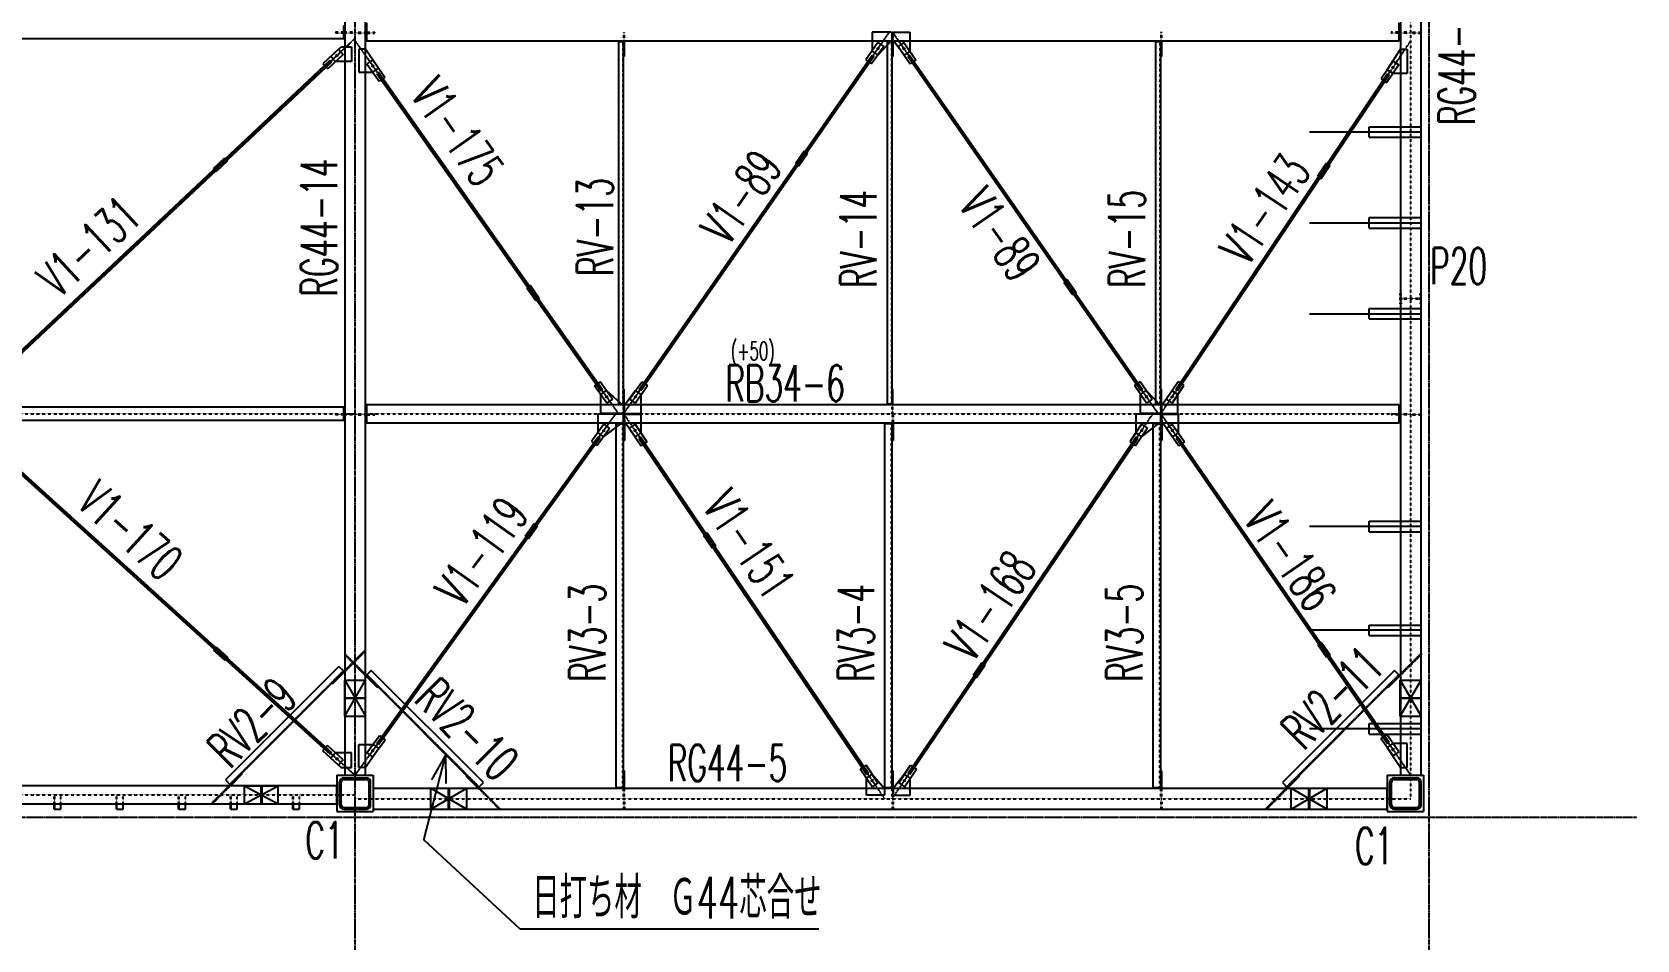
# Model space of a CAD drawing. Header units: millimetres. Extents: x -87051 to 180003, y -2961 to 97158.
# Drawn here: x 145652 to 161114, y 17169 to 25919 of the extents above; entities that cross this region are included whole.
import ezdxf

# ---------------------------------------------------------------- set-up
doc = ezdxf.new("R2010")
doc.units = ezdxf.units.MM
doc.header["$LTSCALE"] = 0.2
doc.linetypes.add('CENTER', pattern=[2, 1.25, -0.25, 0.25, -0.25])
doc.linetypes.add('HIDDEN', pattern=[0.375, 0.25, -0.125])
doc.styles.get("Standard").update_dxf_attribs({"font": 'simplex.shx', "width": 0.8, "height": 700, "bigfont": 'extfont2.shx'})

msp = doc.modelspace()

# ---------------------------------------------------------------- linework, layer by layer
at = {"color": 8, "linetype": 'CENTER'}
for p, q in [((148763.9, 16500.6), (148763.9, 47350.6)), ((159113.9, 16500.6), (159113.9, 47350.6)), ((144913.9, 22240.6), (148763.9, 25858.1)), ((148763.9, 25833.6), (151301.4, 22240.6)), ((151351.4, 22240.6), (153913.9, 25920.6)), ((153938.9, 25920.6), (156501.4, 22240.6)), ((156526.4, 22240.6), (158934.4, 25833.6)), ((144913.9, 22240.6), (148763.9, 18755.6)), ((148763.9, 18755.6), (151276.4, 22240.6)), ((151351.4, 22240.6), (153863.9, 18530.1)), ((153938.9, 18530.1), (156451.4, 22240.6)), ((156526.4, 22240.6), (158934.4, 18755.6)), ((110913.9, 18350.6), (161113.9, 18350.6))]:
    msp.add_line(p, q, dxfattribs=at)
at = {"color": 8, "linetype": 'HIDDEN'}
for p, q in [((158934.4, 18530.1), (158934.4, 29600.6)), ((148654.4, 25917.6), (148574.4, 25917.6)), ((148574.4, 25917.6), (148574.4, 25908.6)), ((148654.4, 25908.6), (148574.4, 25908.6)), ((148759.9, 25917.6), (148664.4, 25917.6)), ((148759.9, 25908.6), (148664.4, 25908.6)), ((148759.9, 25917.6), (148759.9, 25908.6)), ((148767.9, 25917.6), (148863.4, 25917.6)), ((148767.9, 25917.6), (148767.9, 25908.6)), ((148767.9, 25908.6), (148863.4, 25908.6)), ((148873.4, 25917.6), (148953.4, 25917.6)), ((148873.4, 25908.6), (148953.4, 25908.6)), ((148953.4, 25917.6), (148953.4, 25908.6)), ((151346.4, 22337.6), (151346.4, 25823.6)), ((151351.4, 25917.6), (151351.4, 25833.6)), ((151351.4, 25917.6), (151357.4, 25917.6)), ((151357.4, 25917.6), (151357.4, 25833.6)), ((153933.9, 22337.6), (153933.9, 25823.6)), ((153938.9, 25917.6), (153938.9, 25833.6)), ((153938.9, 25917.6), (153944.9, 25917.6)), ((153944.9, 25917.6), (153944.9, 25833.6)), ((156521.4, 22337.6), (156521.4, 25823.6)), ((156526.4, 25917.6), (156526.4, 25833.6)), ((156526.4, 25917.6), (156532.4, 25917.6)), ((156532.4, 25917.6), (156532.4, 25833.6)), ((158824.9, 25917.6), (158744.9, 25917.6)), ((158744.9, 25917.6), (158744.9, 25908.6)), ((158824.9, 25908.6), (158744.9, 25908.6)), ((158930.4, 25917.6), (158834.9, 25917.6)), ((158930.4, 25908.6), (158834.9, 25908.6)), ((158930.4, 25917.6), (158930.4, 25908.6)), ((158938.4, 25917.6), (159033.9, 25917.6)), ((158938.4, 25917.6), (158938.4, 25908.6)), ((158938.4, 25908.6), (159033.9, 25908.6)), ((159033.9, 25917.6), (159033.9, 25908.6)), ((158833.9, 23300.6), (158833.9, 23400.6)), ((158841.9, 23400.6), (158833.9, 23400.6)), ((158841.9, 23361.4), (158841.9, 23400.6)), ((158849.9, 23353.4), (159017.9, 23353.4)), ((158849.9, 23347.9), (159017.9, 23347.9)), ((159025.9, 23400.6), (159033.9, 23400.6)), ((159025.9, 23361.4), (159025.9, 23400.6)), ((159033.9, 23300.6), (159033.9, 23400.6)), ((158841.9, 23300.6), (158833.9, 23300.6)), ((158841.9, 23339.9), (158841.9, 23300.6)), ((159025.9, 23339.9), (159025.9, 23300.6)), ((159025.9, 23300.6), (159033.9, 23300.6)), ((151351.4, 22243.6), (151351.4, 22327.6)), ((151357.4, 22243.6), (151357.4, 22327.6)), ((153938.9, 22243.6), (153938.9, 22327.6)), ((153944.9, 22243.6), (153944.9, 22327.6)), ((156526.4, 22243.6), (156526.4, 22327.6)), ((156532.4, 22243.6), (156532.4, 22327.6)), ((141063.9, 22240.6), (148763.9, 22240.6)), ((148654.4, 22237.6), (148574.4, 22237.6)), ((148574.4, 22237.6), (148574.4, 22228.6)), ((148654.4, 22228.6), (148574.4, 22228.6)), ((148759.9, 22237.6), (148664.4, 22237.6)), ((148759.9, 22228.6), (148664.4, 22228.6)), ((148759.9, 22237.6), (148759.9, 22228.6)), ((148763.9, 22240.6), (158934.4, 22240.6)), ((148767.9, 22237.6), (148863.4, 22237.6)), ((148767.9, 22237.6), (148767.9, 22228.6)), ((148767.9, 22228.6), (148863.4, 22228.6)), ((148873.4, 22237.6), (148953.4, 22237.6)), ((148873.4, 22228.6), (148953.4, 22228.6)), ((148953.4, 22237.6), (148953.4, 22228.6)), ((151343.9, 18639.6), (151343.9, 22143.6)), ((151351.4, 22243.6), (151357.4, 22243.6)), ((151351.4, 22237.6), (151351.4, 22153.6)), ((151351.4, 22237.6), (151360.4, 22237.6)), ((151360.4, 22237.6), (151360.4, 22153.6)), ((153931.4, 18639.6), (153931.4, 22143.6)), ((153938.9, 22243.6), (153944.9, 22243.6)), ((153938.9, 22237.6), (153938.9, 22153.6)), ((153938.9, 22237.6), (153947.9, 22237.6)), ((153947.9, 22237.6), (153947.9, 22153.6)), ((156518.9, 18639.6), (156518.9, 22143.6)), ((156526.4, 22243.6), (156532.4, 22243.6)), ((156526.4, 22237.6), (156526.4, 22153.6)), ((156526.4, 22237.6), (156535.4, 22237.6)), ((156535.4, 22237.6), (156535.4, 22153.6)), ((158824.9, 22237.6), (158744.9, 22237.6)), ((158744.9, 22237.6), (158744.9, 22228.6)), ((158824.9, 22228.6), (158744.9, 22228.6)), ((158930.4, 22237.6), (158834.9, 22237.6)), ((158930.4, 22228.6), (158834.9, 22228.6)), ((158930.4, 22237.6), (158930.4, 22228.6)), ((158938.4, 22237.6), (159033.9, 22237.6)), ((158938.4, 22237.6), (158938.4, 22228.6)), ((158938.4, 22228.6), (159033.9, 22228.6)), ((159033.9, 22237.6), (159033.9, 22228.6)), ((148767.9, 19871.6), (148863.4, 19967.1)), ((148767.9, 19858.9), (148863.4, 19954.4)), ((148863.4, 19967.1), (148863.4, 19954.4)), ((148759.9, 19834.1), (148664.4, 19929.6)), ((148664.4, 19929.6), (148664.4, 19916.9)), ((148759.9, 19821.4), (148664.4, 19916.9)), ((148753.5, 19857.3), (148664.4, 19768.1)), ((148759.9, 19850.9), (148664.4, 19755.4)), ((148753.5, 19857.3), (148759.9, 19850.9)), ((148759.9, 19834.1), (148759.9, 19821.4)), ((148767.9, 19871.6), (148767.9, 19858.9)), ((148774.2, 19819.8), (148767.9, 19813.4)), ((148767.9, 19813.4), (148863.4, 19717.9)), ((148774.2, 19819.8), (148863.4, 19730.6)), ((158924, 19819.8), (158834.9, 19730.6)), ((158930.4, 19813.4), (158834.9, 19717.9)), ((158924, 19819.8), (158930.4, 19813.4)), ((158938.4, 19834.1), (159033.9, 19929.6)), ((158938.4, 19821.4), (159033.9, 19916.9)), ((158938.4, 19834.1), (158938.4, 19821.4)), ((159033.9, 19929.6), (159033.9, 19916.9)), ((147556.3, 18669.2), (148649.8, 19762.7)), ((148878, 19725.2), (149959, 18644.2)), ((157739.3, 18644.2), (158820.3, 19725.2)), ((141063.9, 18567.6), (148763.9, 18567.6)), ((145863.9, 18480.6), (145863.9, 18564.6)), ((145869.9, 18480.6), (145869.9, 18564.6)), ((145928.9, 18480.6), (145928.9, 18564.6)), ((146463.9, 18480.6), (146463.9, 18564.6)), ((146469.9, 18480.6), (146469.9, 18564.6)), ((146528.9, 18480.6), (146528.9, 18564.6)), ((147063.9, 18480.6), (147063.9, 18564.6)), ((147069.9, 18480.6), (147069.9, 18564.6)), ((147128.9, 18480.6), (147128.9, 18564.6)), ((147460.9, 18564.6), (147376.9, 18480.6)), ((147473.6, 18564.6), (147389.6, 18480.6)), ((147460.9, 18564.6), (147473.6, 18564.6)), ((147473.2, 18577), (147550.9, 18654.6)), ((147473.2, 18577), (147479.6, 18570.6)), ((147479.6, 18570.6), (147563.6, 18654.6)), ((147563.9, 18480.6), (147563.9, 18564.6)), ((147569.9, 18480.6), (147569.9, 18564.6)), ((147628.9, 18480.6), (147628.9, 18564.6)), ((148163.9, 18480.6), (148163.9, 18564.6)), ((148169.9, 18480.6), (148169.9, 18564.6)), ((148228.9, 18480.6), (148228.9, 18564.6)), ((150047.2, 18534.1), (149951.7, 18629.6)), ((150053.5, 18540.5), (149964.4, 18629.6)), ((151351.4, 18534.1), (151351.4, 18629.6)), ((151360.4, 18534.1), (151360.4, 18629.6)), ((153938.9, 18534.1), (153938.9, 18629.6)), ((153947.9, 18534.1), (153947.9, 18629.6)), ((156526.4, 18534.1), (156526.4, 18629.6)), ((156535.4, 18534.1), (156535.4, 18629.6)), ((157644.7, 18540.5), (157733.9, 18629.6)), ((157651.1, 18534.1), (157746.6, 18629.6)), ((147376.9, 18480.6), (147389.6, 18480.6)), ((148763.9, 18530.1), (158934.4, 18530.1)), ((150053.5, 18540.5), (150047.2, 18534.1)), ((150055.2, 18526.1), (150150.7, 18430.6)), ((150067.9, 18526.1), (150055.2, 18526.1)), ((150067.9, 18526.1), (150163.4, 18430.6)), ((150163.4, 18430.6), (150150.7, 18430.6)), ((151351.4, 18534.1), (151360.4, 18534.1)), ((151351.4, 18526.1), (151351.4, 18430.6)), ((151351.4, 18526.1), (151360.4, 18526.1)), ((151351.4, 18430.6), (151360.4, 18430.6)), ((151360.4, 18526.1), (151360.4, 18430.6)), ((153938.9, 18534.1), (153947.9, 18534.1)), ((153938.9, 18526.1), (153938.9, 18430.6)), ((153938.9, 18526.1), (153947.9, 18526.1)), ((153938.9, 18430.6), (153947.9, 18430.6)), ((153947.9, 18526.1), (153947.9, 18430.6)), ((156526.4, 18534.1), (156535.4, 18534.1)), ((156526.4, 18526.1), (156526.4, 18430.6)), ((156526.4, 18526.1), (156535.4, 18526.1)), ((156526.4, 18430.6), (156535.4, 18430.6)), ((156535.4, 18526.1), (156535.4, 18430.6)), ((157630.4, 18526.1), (157534.9, 18430.6)), ((157534.9, 18430.6), (157547.6, 18430.6)), ((157643.1, 18526.1), (157547.6, 18430.6)), ((157630.4, 18526.1), (157643.1, 18526.1)), ((157644.7, 18540.5), (157651.1, 18534.1))]:
    msp.add_line(p, q, dxfattribs=at)
at = {"color": 8, "linetype": 'Continuous'}
for p, q in [((148664.4, 28695.6), (148664.4, 19501.4)), ((148863.4, 19501.4), (148863.4, 28695.6)), ((158834.9, 28695.6), (158834.9, 19501.4)), ((159033.9, 19501.4), (159033.9, 28695.6)), ((148654.4, 25858.1), (148654.4, 25983.1)), ((148873.4, 26007.6), (148873.4, 25833.6)), ((158824.9, 25833.6), (158824.9, 26007.6)), ((141173.4, 25858.1), (148654.4, 25858.1)), ((148664.4, 25917.6), (148654.4, 25917.6)), ((148664.4, 25908.6), (148654.4, 25908.6)), ((148863.4, 25917.6), (148873.4, 25917.6)), ((148863.4, 25908.6), (148873.4, 25908.6)), ((148873.4, 25833.6), (158824.9, 25833.6)), ((151351.4, 25823.6), (151301.4, 25823.6)), ((151301.4, 25823.6), (151301.4, 22337.6)), ((151351.4, 25833.6), (151351.4, 25823.6)), ((151351.4, 22337.6), (151351.4, 25823.6)), ((151351.4, 25823.6), (151351.4, 25683.6)), ((151357.4, 25833.6), (151357.4, 25823.6)), ((151357.4, 25823.6), (151357.4, 25683.6)), ((153928.9, 25917.6), (153744.7, 25917.6)), ((153744.7, 25917.6), (153744.7, 25736.2)), ((153799.7, 25698), (153938.9, 25843.6)), ((153938.9, 25823.6), (153888.9, 25823.6)), ((153888.9, 25823.6), (153888.9, 22337.6)), ((153928.9, 25917.6), (153938.9, 25907.6)), ((153938.9, 25843.6), (153938.9, 25907.6)), ((153938.9, 25833.6), (153938.9, 25823.6)), ((153938.9, 22337.6), (153938.9, 25823.6)), ((153938.9, 25823.6), (153938.9, 25683.6)), ((153954.9, 25917.6), (153944.9, 25907.6)), ((153944.9, 25843.6), (153944.9, 25907.6)), ((154053.1, 25698), (153944.9, 25843.6)), ((153944.9, 25833.6), (153944.9, 25823.6)), ((153944.9, 25823.6), (153944.9, 25683.6)), ((153954.9, 25917.6), (154108.1, 25917.6)), ((154108.1, 25917.6), (154108.1, 25736.2)), ((156526.4, 25823.6), (156476.4, 25823.6)), ((156476.4, 25823.6), (156476.4, 22337.6)), ((156526.4, 25833.6), (156526.4, 25823.6)), ((156526.4, 22337.6), (156526.4, 25823.6)), ((156526.4, 25823.6), (156526.4, 25683.6)), ((156532.4, 25833.6), (156532.4, 25823.6)), ((156532.4, 25823.6), (156532.4, 25683.6)), ((158834.9, 25917.6), (158824.9, 25917.6)), ((158834.9, 25908.6), (158824.9, 25908.6)), ((148603.2, 25753.1), (148453.8, 25612.7)), ((148649.1, 25704.3), (148499.7, 25563.9)), ((148530.3, 25684.6), (148629.4, 25778.1)), ((148576.2, 25635.8), (148530.3, 25684.6)), ((148599.7, 25704.5), (148579.7, 25684.5)), ((148579.7, 25694.5), (148599.7, 25694.5)), ((148589.7, 25704.5), (148589.7, 25684.5)), ((148603.2, 25753.1), (148649.1, 25704.3)), ((148629.4, 25778.1), (148729.4, 25778.1)), ((148729.4, 25778.1), (148729.4, 25635.8)), ((148798.4, 25753.6), (148798.4, 25531.7)), ((148863.4, 25753.6), (148798.4, 25753.6)), ((148990.8, 25570.3), (148863.4, 25753.6)), ((151351.4, 25683.6), (151357.4, 25683.6)), ((151502, 22474.5), (153746.8, 25698.2)), ((151518.5, 22463), (153763.2, 25686.8)), ((153801.8, 25818.3), (153684.7, 25650.1)), ((153856.8, 25780), (153739.7, 25611.8)), ((153744.7, 25736.2), (153799.7, 25698)), ((153746.8, 25698.2), (153763.2, 25686.8)), ((153810.7, 25768.1), (153790.7, 25748.1)), ((153790.7, 25758.1), (153810.7, 25758.1)), ((153800.7, 25768.1), (153800.7, 25748.1)), ((153801.8, 25818.3), (153856.8, 25780)), ((153938.9, 25683.6), (153944.9, 25683.6)), ((154051, 25818.3), (153996, 25780)), ((153996, 25780), (154113.1, 25611.8)), ((154062, 25768.1), (154042, 25748.1)), ((154042, 25758.1), (154062, 25758.1)), ((154051, 25818.3), (154168.1, 25650.1)), ((154052, 25768.1), (154052, 25748.1)), ((154108.1, 25736.2), (154053.1, 25698)), ((154106, 25698.2), (154089.5, 25686.8)), ((154089.5, 25686.8), (156334.3, 22463)), ((154106, 25698.2), (156350.7, 22474.5)), ((156526.4, 25683.6), (156532.4, 25683.6)), ((158708.4, 25556.5), (158834.9, 25753.6)), ((158834.9, 25753.6), (158899.9, 25753.6)), ((158899.9, 25753.6), (158899.9, 25519.2)), ((145110.4, 22439), (148524.6, 25647)), ((145124.1, 22424.4), (148538.3, 25632.4)), ((148453.8, 25612.7), (148499.7, 25563.9)), ((148524.6, 25647), (148538.3, 25632.4)), ((148729.4, 25635.8), (148576.2, 25635.8)), ((148798.4, 25531.7), (148936.1, 25531.7)), ((148933.2, 25652), (148878.4, 25613.3)), ((148878.4, 25613.3), (148996.7, 25445.9)), ((148944.6, 25601.8), (148924.6, 25581.8)), ((148924.6, 25591.8), (148944.6, 25591.8)), ((148933.2, 25652), (149051.4, 25484.5)), ((148934.6, 25601.8), (148934.6, 25581.8)), ((148936.1, 25531.7), (148990.8, 25570.3)), ((148989, 25532.3), (148972.6, 25520.7)), ((148972.6, 25520.7), (151132.3, 22462.7)), ((148989, 25532.3), (151148.6, 22474.3)), ((153684.7, 25650.1), (153739.7, 25611.8)), ((154168.1, 25650.1), (154113.1, 25611.8)), ((156671.2, 22474.6), (158711.2, 25518.5)), ((158764, 25639.6), (158649.9, 25469.3)), ((158819.7, 25602.3), (158705.6, 25432)), ((158764, 25519.2), (158708.4, 25556.5)), ((158711.2, 25518.5), (158727.8, 25507.4)), ((158774, 25589.4), (158754, 25569.4)), ((158754, 25579.4), (158774, 25579.4)), ((158764, 25639.6), (158819.7, 25602.3)), ((158764, 25589.4), (158764, 25569.4)), ((158899.9, 25519.2), (158764, 25519.2)), ((149051.4, 25484.5), (148996.7, 25445.9)), ((156687.8, 22463.5), (158727.8, 25507.4)), ((158649.9, 25469.3), (158705.6, 25432)), ((157958.9, 24957.1), (159033.9, 24957.1)), ((158533.9, 25007.1), (159033.9, 25007.1)), ((158533.9, 24907.1), (158533.9, 25007.1)), ((158533.9, 24907.1), (159033.9, 24907.1)), ((153005.6, 24651.2), (153091.3, 24774.3)), ((153038.4, 24628.4), (153124.1, 24751.5)), ((153091.3, 24774.3), (153124.1, 24751.5)), ((147399.1, 24603.2), (147508.4, 24705.9)), ((147399.1, 24603.2), (147426.5, 24574)), ((147426.5, 24574), (147535.8, 24676.7)), ((147508.4, 24705.9), (147535.8, 24676.7)), ((153005.6, 24651.2), (153038.4, 24628.4)), ((158037.7, 24531.6), (158121.2, 24656.2)), ((158070.9, 24509.3), (158154.5, 24634)), ((158121.2, 24656.2), (158154.5, 24634)), ((158037.7, 24531.6), (158070.9, 24509.3)), ((158533.9, 24130.6), (159033.9, 24130.6)), ((158533.9, 24030.6), (158533.9, 24130.6)), ((157958.9, 24080.6), (159033.9, 24080.6)), ((158533.9, 24030.6), (159033.9, 24030.6)), ((155625.9, 23532.9), (155593.1, 23510)), ((155593.1, 23510), (155678.8, 23386.9)), ((155625.9, 23532.9), (155711.6, 23409.8)), ((150452.3, 23477.6), (150419.6, 23454.5)), ((150419.6, 23454.5), (150506.1, 23332)), ((150452.3, 23477.6), (150538.8, 23355.1)), ((150538.8, 23355.1), (150506.1, 23332)), ((155711.6, 23409.8), (155678.8, 23386.9)), ((157958.9, 23204.1), (159033.9, 23204.1)), ((158533.9, 23254.1), (159033.9, 23254.1)), ((158533.9, 23154.1), (158533.9, 23254.1)), ((158533.9, 23154.1), (159033.9, 23154.1)), ((151124.5, 22549.1), (151069.8, 22510.4)), ((151188.1, 22343), (151069.8, 22510.4)), ((151242.8, 22381.6), (151124.5, 22549.1)), ((151130.4, 22424.7), (151185.1, 22463.3)), ((151130.4, 22243.6), (151130.4, 22424.7)), ((151132.3, 22462.7), (151148.6, 22474.3)), ((151185.1, 22463.3), (151351.4, 22317.6)), ((151351.4, 22337.6), (151351.4, 22477.6)), ((151351.4, 22477.6), (151357.4, 22477.6)), ((151357.4, 22337.6), (151357.4, 22477.6)), ((151465.6, 22463.3), (151357.4, 22317.6)), ((151408.5, 22381.2), (151525.6, 22549.4)), ((151463.5, 22342.9), (151580.6, 22511.2)), ((151520.6, 22425), (151465.6, 22463.3)), ((151518.5, 22463), (151502, 22474.5)), ((151520.6, 22243.6), (151520.6, 22425)), ((151525.6, 22549.4), (151580.6, 22511.2)), ((153938.9, 22337.6), (153938.9, 22477.6)), ((153938.9, 22477.6), (153944.9, 22477.6)), ((153944.9, 22337.6), (153944.9, 22477.6)), ((156327.2, 22549.4), (156272.2, 22511.2)), ((156389.3, 22342.9), (156272.2, 22511.2)), ((156444.3, 22381.2), (156327.2, 22549.4)), ((156332.2, 22425), (156387.2, 22463.3)), ((156332.2, 22243.6), (156332.2, 22425)), ((156334.3, 22463), (156350.7, 22474.5)), ((156387.2, 22463.3), (156526.4, 22317.6)), ((156526.4, 22337.6), (156526.4, 22477.6)), ((156526.4, 22477.6), (156532.4, 22477.6)), ((156532.4, 22337.6), (156532.4, 22477.6)), ((156635, 22462.8), (156532.4, 22317.6)), ((156579.3, 22379.7), (156693.4, 22550)), ((156634.9, 22342.4), (156749.1, 22512.7)), ((156690.6, 22425.5), (156635, 22462.8)), ((156687.8, 22463.5), (156671.2, 22474.6)), ((156690.6, 22243.6), (156690.6, 22425.5)), ((156693.4, 22550), (156749.1, 22512.7)), ((148654.4, 22303.1), (141173.4, 22303.1)), ((148654.4, 22178.1), (148654.4, 22303.1)), ((148873.4, 22327.6), (148873.4, 22153.6)), ((158824.9, 22327.6), (148873.4, 22327.6)), ((151196.6, 22413.2), (151176.6, 22393.2)), ((151176.6, 22403.2), (151196.6, 22403.2)), ((151186.6, 22413.2), (151186.6, 22393.2)), ((151242.8, 22381.6), (151188.1, 22343)), ((151301.4, 22337.6), (151351.4, 22337.6)), ((151351.4, 22327.6), (151351.4, 22337.6)), ((151351.4, 22317.6), (151351.4, 22253.6)), ((151357.4, 22327.6), (151357.4, 22337.6)), ((151357.4, 22317.6), (151357.4, 22253.6)), ((151408.5, 22381.2), (151463.5, 22342.9)), ((151474.5, 22413.1), (151454.5, 22393.1)), ((151454.5, 22403.1), (151474.5, 22403.1)), ((151464.5, 22413.1), (151464.5, 22393.1)), ((153888.9, 22337.6), (153938.9, 22337.6)), ((153938.9, 22327.6), (153938.9, 22337.6)), ((153944.9, 22327.6), (153944.9, 22337.6)), ((156398.2, 22413.1), (156378.2, 22393.1)), ((156378.2, 22403.1), (156398.2, 22403.1)), ((156388.2, 22413.1), (156388.2, 22393.1)), ((156444.3, 22381.2), (156389.3, 22342.9)), ((156476.4, 22337.6), (156526.4, 22337.6)), ((156526.4, 22327.6), (156526.4, 22337.6)), ((156526.4, 22317.6), (156526.4, 22253.6)), ((156532.4, 22327.6), (156532.4, 22337.6)), ((156532.4, 22317.6), (156532.4, 22253.6)), ((156579.3, 22379.7), (156634.9, 22342.4)), ((156644.9, 22412.6), (156624.9, 22392.6)), ((156624.9, 22402.6), (156644.9, 22402.6)), ((156634.9, 22412.6), (156634.9, 22392.6)), ((158824.9, 22153.6), (158824.9, 22327.6)), ((141173.4, 22178.1), (148654.4, 22178.1)), ((148664.4, 22237.6), (148654.4, 22237.6)), ((148664.4, 22228.6), (148654.4, 22228.6)), ((148863.4, 22237.6), (148873.4, 22237.6)), ((148863.4, 22228.6), (148873.4, 22228.6)), ((148873.4, 22153.6), (158824.9, 22153.6)), ((151161.5, 22138.5), (151041.6, 21972.2)), ((151341.4, 22237.6), (151103, 22237.6)), ((151103, 22237.6), (151103, 22057.4)), ((151341.4, 22243.6), (151130.4, 22243.6)), ((151157.4, 22018.2), (151351.4, 22163.6)), ((151161.5, 22138.5), (151215.8, 22099.3)), ((151351.4, 22143.6), (151276.4, 22143.6)), ((151276.4, 22143.6), (151276.4, 18639.6)), ((151341.4, 22243.6), (151351.4, 22253.6)), ((151341.4, 22237.6), (151351.4, 22227.6)), ((151351.4, 22163.6), (151351.4, 22227.6)), ((151351.4, 22153.6), (151351.4, 22143.6)), ((151351.4, 18639.6), (151351.4, 22143.6)), ((151351.4, 22143.6), (151351.4, 21983.6)), ((151367.4, 22243.6), (151357.4, 22253.6)), ((151370.4, 22237.6), (151360.4, 22227.6)), ((151360.4, 22163.6), (151360.4, 22227.6)), ((151461.6, 22018.1), (151360.4, 22163.6)), ((151360.4, 22153.6), (151360.4, 22143.6)), ((151360.4, 22143.6), (151360.4, 21983.6)), ((151367.4, 22243.6), (151520.6, 22243.6)), ((151370.4, 22237.6), (151517.1, 22237.6)), ((151461, 22138.5), (151405.5, 22100.9)), ((151461, 22138.5), (151575.9, 21968.8)), ((151517.1, 22237.6), (151517.1, 22055.7)), ((153938.9, 22143.6), (153863.9, 22143.6)), ((153863.9, 22143.6), (153863.9, 18639.6)), ((153938.9, 22153.6), (153938.9, 22143.6)), ((153938.9, 18639.6), (153938.9, 22143.6)), ((153938.9, 22143.6), (153938.9, 21983.6)), ((153947.9, 22153.6), (153947.9, 22143.6)), ((153947.9, 22143.6), (153947.9, 21983.6)), ((156341.8, 22138.5), (156226.8, 21968.8)), ((156516.4, 22237.6), (156285.7, 22237.6)), ((156285.7, 22237.6), (156285.7, 22055.7)), ((156516.4, 22243.6), (156332.2, 22243.6)), ((156341.2, 22018.1), (156526.4, 22163.6)), ((156341.8, 22138.5), (156397.3, 22100.9)), ((156526.4, 22143.6), (156451.4, 22143.6)), ((156451.4, 22143.6), (156451.4, 18639.6)), ((156516.4, 22243.6), (156526.4, 22253.6)), ((156516.4, 22237.6), (156526.4, 22227.6)), ((156526.4, 22163.6), (156526.4, 22227.6)), ((156526.4, 22153.6), (156526.4, 22143.6)), ((156526.4, 18639.6), (156526.4, 22143.6)), ((156526.4, 22143.6), (156526.4, 21983.6)), ((156542.4, 22243.6), (156532.4, 22253.6)), ((156545.4, 22237.6), (156535.4, 22227.6)), ((156535.4, 22163.6), (156535.4, 22227.6)), ((156639.2, 22018.4), (156535.4, 22163.6)), ((156535.4, 22153.6), (156535.4, 22143.6)), ((156535.4, 22143.6), (156535.4, 21983.6)), ((156542.4, 22243.6), (156690.6, 22243.6)), ((156545.4, 22237.6), (156694.4, 22237.6)), ((156637.5, 22138.7), (156582.4, 22100.6)), ((156637.5, 22138.7), (156754, 21970.1)), ((156694.4, 22237.6), (156694.4, 22056.4)), ((158834.9, 22237.6), (158824.9, 22237.6)), ((158834.9, 22228.6), (158824.9, 22228.6)), ((145116.2, 22044), (148523.6, 18959.6)), ((145129.7, 22058.8), (148537.1, 18974.4)), ((148973.3, 19063.2), (151104.5, 22019.3)), ((148989.5, 19051.5), (151120.8, 22007.6)), ((151041.6, 21972.2), (151096, 21933.1)), ((151215.8, 22099.3), (151096, 21933.1)), ((151103, 22057.4), (151157.4, 22018.2)), ((151104.5, 22019.3), (151120.8, 22007.6)), ((151169.4, 22088.4), (151149.4, 22068.4)), ((151149.4, 22078.4), (151169.4, 22078.4)), ((151159.4, 22088.4), (151159.4, 22068.4)), ((151351.4, 21983.6), (151360.4, 21983.6)), ((151405.5, 22100.9), (151520.4, 21931.2)), ((151471.3, 22088.3), (151451.3, 22068.3)), ((151451.3, 22078.3), (151471.3, 22078.3)), ((151461.3, 22088.3), (151461.3, 22068.3)), ((151517.1, 22055.7), (151461.6, 22018.1)), ((151514.4, 22017.7), (151497.9, 22006.5)), ((151497.9, 22006.5), (153692.4, 18765.5)), ((151514.4, 22017.7), (153709, 18776.7)), ((151575.9, 21968.8), (151520.4, 21931.2)), ((153938.9, 21983.6), (153947.9, 21983.6)), ((154093.8, 18776.7), (156288.4, 22017.7)), ((154110.3, 18765.5), (156304.9, 22006.5)), ((156226.8, 21968.8), (156282.3, 21931.2)), ((156397.3, 22100.9), (156282.3, 21931.2)), ((156285.7, 22055.7), (156341.2, 22018.1)), ((156288.4, 22017.7), (156304.9, 22006.5)), ((156351.5, 22088.3), (156331.5, 22068.3)), ((156331.5, 22078.3), (156351.5, 22078.3)), ((156341.5, 22088.3), (156341.5, 22068.3)), ((156526.4, 21983.6), (156535.4, 21983.6)), ((156582.4, 22100.6), (156698.9, 21932)), ((156648.4, 22088.5), (156628.4, 22068.5)), ((156628.4, 22078.5), (156648.4, 22078.5)), ((156638.4, 22088.5), (156638.4, 22068.5)), ((156694.4, 22056.4), (156639.2, 22018.4)), ((156692.1, 22018.4), (156675.6, 22007)), ((156675.6, 22007), (158710.1, 19062.6)), ((156692.1, 22018.4), (158726.6, 19073.9)), ((156754, 21970.1), (156698.9, 21932)), ((150401.6, 21061.4), (150489.3, 21183.1)), ((150489.3, 21183.1), (150521.8, 21159.7)), ((158533.9, 21203.6), (159033.9, 21203.6)), ((158533.9, 21103.6), (158533.9, 21203.6)), ((150401.6, 21061.4), (150434.1, 21038.1)), ((150434.1, 21038.1), (150521.8, 21159.7)), ((152155.2, 21089.2), (152122, 21066.8)), ((152206.2, 20942.6), (152122, 21066.8)), ((152239.3, 20965), (152155.2, 21089.2)), ((159033.9, 21153.6), (157958.9, 21153.6)), ((158533.9, 21103.6), (159033.9, 21103.6)), ((152239.3, 20965), (152206.2, 20942.6)), ((159033.9, 20153.6), (157958.9, 20153.6)), ((158533.9, 20203.6), (159033.9, 20203.6)), ((158533.9, 20103.6), (158533.9, 20203.6)), ((158533.9, 20103.6), (159033.9, 20103.6)), ((147427.7, 19992.1), (147400.9, 19962.4)), ((147400.9, 19962.4), (147512.1, 19861.7)), ((147427.7, 19992.1), (147539, 19891.4)), ((158071.8, 20039.2), (158038.9, 20016.4)), ((158038.9, 20016.4), (158124.2, 19893)), ((158071.8, 20039.2), (158157.1, 19915.8)), ((147539, 19891.4), (147512.1, 19861.7)), ((148608.4, 19804.1), (147514.9, 18710.6)), ((148654.4, 19758.1), (148608.4, 19804.1)), ((154802.1, 19840.5), (154718, 19716.3)), ((154835.2, 19818.1), (154751.1, 19693.9)), ((154802.1, 19840.5), (154835.2, 19818.1)), ((158157.1, 19915.8), (158124.2, 19893)), ((147560.9, 18664.6), (148654.4, 19758.1)), ((148654.4, 19758.1), (148541.2, 19645)), ((148541.2, 19645), (148547.6, 19638.6)), ((148660.7, 19751.8), (148547.6, 19638.6)), ((148664.4, 19768.1), (148654.4, 19758.1)), ((148664.4, 19755.4), (148660.7, 19751.8)), ((148663.9, 19671.4), (148863.9, 19671.4)), ((148663.9, 19326.4), (148663.9, 19671.4)), ((148663.9, 19326.4), (148863.9, 19671.4)), ((148663.9, 19671.4), (148863.9, 19326.4)), ((148863.4, 19730.6), (148873.4, 19720.6)), ((148863.4, 19717.9), (148867, 19714.3)), ((148863.9, 19326.4), (148863.9, 19671.4)), ((148867, 19714.3), (148980.2, 19601.1)), ((148919.3, 19766.6), (148873.4, 19720.6)), ((148873.4, 19720.6), (149954.4, 18639.6)), ((148873.4, 19720.6), (148986.5, 19607.5)), ((150000.3, 18685.6), (148919.3, 19766.6)), ((154718, 19716.3), (154751.1, 19693.9)), ((158778.9, 19766.6), (157697.9, 18685.6)), ((157743.9, 18639.6), (158824.9, 19720.6)), ((158824.9, 19720.6), (158711.7, 19607.5)), ((158831.2, 19714.3), (158718.1, 19601.1)), ((158824.9, 19720.6), (158778.9, 19766.6)), ((158834.9, 19730.6), (158824.9, 19720.6)), ((158834.9, 19717.9), (158831.2, 19714.3)), ((158834.4, 19671.4), (159034.4, 19671.4)), ((158834.4, 19326.4), (158834.4, 19671.4)), ((158834.4, 19326.4), (159034.4, 19671.4)), ((158834.4, 19671.4), (159034.4, 19326.4)), ((159034.4, 19326.4), (159034.4, 19671.4)), ((148664.4, 19501.4), (148863.4, 19501.4)), ((148863.4, 19496.4), (148664.4, 19496.4)), ((148664.4, 19496.4), (148664.4, 18755.6)), ((148863.4, 18755.6), (148863.4, 19496.4)), ((148986.5, 19607.5), (148980.2, 19601.1)), ((158711.7, 19607.5), (158718.1, 19601.1)), ((158834.9, 19501.4), (159033.9, 19501.4)), ((159033.9, 19496.4), (158834.9, 19496.4)), ((158834.9, 19496.4), (158834.9, 18755.6)), ((159033.9, 18755.6), (159033.9, 19496.4)), ((148663.9, 19326.4), (148863.9, 19326.4)), ((159033.9, 19203.6), (157958.9, 19203.6)), ((158533.9, 19253.6), (159033.9, 19253.6)), ((158533.9, 19153.6), (158533.9, 19253.6)), ((158834.4, 19326.4), (159034.4, 19326.4)), ((148497.2, 19042.2), (148452.3, 18992.5)), ((148649.2, 18904.6), (148497.2, 19042.2)), ((148798.4, 18830.6), (148798.4, 19052.6)), ((148798.4, 19052.6), (148936.7, 19052.6)), ((148878.2, 18971.5), (148998.1, 19137.8)), ((148932.6, 18932.3), (149052.5, 19098.6)), ((148936.7, 19052.6), (148991.1, 19013.4)), ((148989.5, 19051.5), (148973.3, 19063.2)), ((148998.1, 19137.8), (149052.5, 19098.6)), ((158533.9, 19153.6), (159033.9, 19153.6)), ((158703.3, 19149), (158648.2, 19110.9)), ((158764.7, 18942.2), (158648.2, 19110.9)), ((158819.8, 18980.3), (158703.3, 19149)), ((158763, 19062.6), (158707.9, 19024.5)), ((158707.9, 19024.5), (158834.9, 18830.6)), ((158710.1, 19062.6), (158726.6, 19073.9)), ((158899.9, 19062.6), (158763, 19062.6)), ((158899.9, 18830.6), (158899.9, 19062.6)), ((148604.3, 18854.9), (148452.3, 18992.5)), ((148523.6, 18959.6), (148537.1, 18974.4)), ((148575.1, 18971.7), (148530.1, 18922)), ((148530.1, 18922), (148629.4, 18830.6)), ((148729.4, 18971.7), (148575.1, 18971.7)), ((148599.7, 18923.3), (148579.7, 18903.3)), ((148579.7, 18913.3), (148599.7, 18913.3)), ((148589.7, 18923.3), (148589.7, 18903.3)), ((148649.2, 18904.6), (148604.3, 18854.9)), ((148729.4, 18830.6), (148729.4, 18971.7)), ((148991.1, 19013.4), (148863.4, 18830.6)), ((148878.2, 18971.5), (148932.6, 18932.3)), ((148944.7, 19002.5), (148924.7, 18982.5)), ((148924.7, 18992.5), (148944.7, 18992.5)), ((148934.7, 19002.5), (148934.7, 18982.5)), ((149426.7, 18132.9), (149637.2, 18956.8)), ((149637.2, 18956.8), (149500, 18712.7)), ((149640.4, 18676.9), (149637.2, 18956.8)), ((158773.8, 19012.4), (158753.8, 18992.4)), ((158753.8, 19002.4), (158773.8, 19002.4)), ((158763.8, 19012.4), (158763.8, 18992.4)), ((158819.8, 18980.3), (158764.7, 18942.2)), ((147514.9, 18710.6), (147560.9, 18664.6)), ((147560.9, 18664.6), (147674, 18777.8)), ((147567.2, 18658.3), (147680.4, 18771.4)), ((147674, 18777.8), (147680.4, 18771.4)), ((148588.9, 18755.6), (148938.9, 18755.6)), ((148588.9, 18755.6), (148588.9, 18405.6)), ((148629.4, 18830.6), (148729.4, 18830.6)), ((148653.9, 18730.6), (148873.9, 18730.6)), ((148653.9, 18714.6), (148873.9, 18714.6)), ((148664.4, 18755.6), (148863.4, 18755.6)), ((148863.4, 18830.6), (148798.4, 18830.6)), ((148938.9, 18755.6), (148938.9, 18405.6)), ((149841.2, 18752.8), (149834.9, 18746.4)), ((149948, 18633.3), (149834.9, 18746.4)), ((149954.4, 18639.6), (149841.2, 18752.8)), ((151351.4, 18639.6), (151351.4, 18799.6)), ((151351.4, 18799.6), (151360.4, 18799.6)), ((151360.4, 18639.6), (151360.4, 18799.6)), ((153686.4, 18852), (153630.9, 18814.4)), ((153745.9, 18644.6), (153630.9, 18814.4)), ((153801.4, 18682.2), (153686.4, 18852)), ((153689.8, 18727.4), (153745.3, 18765)), ((153689.8, 18564.6), (153689.8, 18727.4)), ((153692.4, 18765.5), (153709, 18776.7)), ((153755.6, 18714.8), (153735.6, 18694.8)), ((153745.3, 18765), (153863.9, 18629.6)), ((153745.6, 18714.8), (153745.6, 18694.8)), ((153938.9, 18639.6), (153938.9, 18799.6)), ((153938.9, 18799.6), (153947.9, 18799.6)), ((153947.9, 18639.6), (153947.9, 18799.6)), ((154057.5, 18765), (153947.9, 18629.6)), ((154001.4, 18682.2), (154116.4, 18852)), ((154067.2, 18714.8), (154047.2, 18694.8)), ((154056.9, 18644.6), (154171.8, 18814.4)), ((154057.2, 18714.8), (154057.2, 18694.8)), ((154113, 18727.4), (154057.5, 18765)), ((154110.3, 18765.5), (154093.8, 18776.7)), ((154113, 18564.6), (154113, 18727.4)), ((154116.4, 18852), (154171.8, 18814.4)), ((156526.4, 18639.6), (156526.4, 18799.6)), ((156526.4, 18799.6), (156535.4, 18799.6)), ((156535.4, 18639.6), (156535.4, 18799.6)), ((157743.9, 18639.6), (157857, 18752.8)), ((157750.2, 18633.3), (157863.4, 18746.4)), ((157857, 18752.8), (157863.4, 18746.4)), ((158708.9, 18755.6), (159058.9, 18755.6)), ((158708.9, 18755.6), (158708.9, 18405.6)), ((158773.9, 18730.6), (158993.9, 18730.6)), ((158773.9, 18714.6), (158993.9, 18714.6)), ((158834.9, 18830.6), (158899.9, 18830.6)), ((158834.9, 18755.6), (159033.9, 18755.6)), ((159058.9, 18755.6), (159058.9, 18405.6)), ((147858.9, 18654.6), (141968.9, 18654.6)), ((147550.9, 18654.6), (147560.9, 18664.6)), ((147563.6, 18654.6), (147567.2, 18658.3)), ((147698.9, 18655.1), (148023.9, 18655.1)), ((147698.9, 18480.1), (147698.9, 18655.1)), ((147698.9, 18480.1), (148023.9, 18655.1)), ((147698.9, 18655.1), (148023.9, 18480.1)), ((147858.9, 18480.6), (147858.9, 18654.6)), ((147863.9, 18654.6), (147863.9, 18480.6)), ((148588.9, 18654.6), (147863.9, 18654.6)), ((148023.9, 18480.1), (148023.9, 18655.1)), ((148588.9, 18480.6), (148588.9, 18654.6)), ((148613.9, 18470.6), (148613.9, 18690.6)), ((148629.9, 18470.6), (148629.9, 18690.6)), ((148897.9, 18470.6), (148897.9, 18690.6)), ((148913.9, 18470.6), (148913.9, 18690.6)), ((148938.9, 18629.6), (148938.9, 18430.6)), ((149663.9, 18629.6), (148938.9, 18629.6)), ((149493.9, 18630.1), (149838.9, 18630.1)), ((149493.9, 18430.1), (149493.9, 18630.1)), ((149493.9, 18430.1), (149838.9, 18630.1)), ((149493.9, 18630.1), (149838.9, 18430.1)), ((149663.9, 18430.6), (149663.9, 18629.6)), ((149668.9, 18629.6), (149668.9, 18430.6)), ((157953.9, 18629.6), (149668.9, 18629.6)), ((149838.9, 18430.1), (149838.9, 18630.1)), ((149951.7, 18629.6), (149948, 18633.3)), ((149954.4, 18639.6), (150000.3, 18685.6)), ((149964.4, 18629.6), (149954.4, 18639.6)), ((151276.4, 18639.6), (151351.4, 18639.6)), ((151351.4, 18629.6), (151351.4, 18639.6)), ((151360.4, 18629.6), (151360.4, 18639.6)), ((153863.9, 18564.6), (153689.8, 18564.6)), ((153735.6, 18704.8), (153755.6, 18704.8)), ((153801.4, 18682.2), (153745.9, 18644.6)), ((153863.9, 18639.6), (153938.9, 18639.6)), ((153863.9, 18629.6), (153863.9, 18564.6)), ((153938.9, 18629.6), (153938.9, 18639.6)), ((153947.9, 18629.6), (153947.9, 18639.6)), ((153947.9, 18629.6), (153947.9, 18564.6)), ((153947.9, 18564.6), (154113, 18564.6)), ((154001.4, 18682.2), (154056.9, 18644.6)), ((154047.2, 18704.8), (154067.2, 18704.8)), ((156451.4, 18639.6), (156526.4, 18639.6)), ((156526.4, 18629.6), (156526.4, 18639.6)), ((156535.4, 18629.6), (156535.4, 18639.6)), ((157697.9, 18685.6), (157743.9, 18639.6)), ((157733.9, 18629.6), (157743.9, 18639.6)), ((157746.6, 18629.6), (157750.2, 18633.3)), ((157783.9, 18630.1), (158128.9, 18630.1)), ((157783.9, 18430.1), (157783.9, 18630.1)), ((157783.9, 18430.1), (158128.9, 18630.1)), ((157783.9, 18630.1), (158128.9, 18430.1)), ((157953.9, 18430.6), (157953.9, 18629.6)), ((157958.9, 18629.6), (157958.9, 18430.6)), ((158708.9, 18629.6), (157958.9, 18629.6)), ((158128.9, 18430.1), (158128.9, 18630.1)), ((158708.9, 18430.6), (158708.9, 18629.6)), ((158733.9, 18470.6), (158733.9, 18690.6)), ((158749.9, 18470.6), (158749.9, 18690.6)), ((159017.9, 18470.6), (159017.9, 18690.6)), ((159033.9, 18470.6), (159033.9, 18690.6)), ((141968.9, 18480.6), (147858.9, 18480.6)), ((145863.9, 18430.6), (145863.9, 18480.6)), ((145863.9, 18430.6), (145928.9, 18430.6)), ((145869.9, 18430.6), (145869.9, 18480.6)), ((145928.9, 18430.6), (145928.9, 18480.6)), ((146463.9, 18430.6), (146463.9, 18480.6)), ((146463.9, 18430.6), (146528.9, 18430.6)), ((146469.9, 18430.6), (146469.9, 18480.6)), ((146528.9, 18430.6), (146528.9, 18480.6)), ((147063.9, 18430.6), (147063.9, 18480.6)), ((147063.9, 18430.6), (147128.9, 18430.6)), ((147069.9, 18430.6), (147069.9, 18480.6)), ((147128.9, 18430.6), (147128.9, 18480.6)), ((147563.9, 18430.6), (147563.9, 18480.6)), ((147563.9, 18430.6), (147628.9, 18430.6)), ((147569.9, 18430.6), (147569.9, 18480.6)), ((147628.9, 18430.6), (147628.9, 18480.6)), ((147698.9, 18480.1), (148023.9, 18480.1)), ((147863.9, 18480.6), (148588.9, 18480.6)), ((148163.9, 18430.6), (148163.9, 18480.6)), ((148163.9, 18430.6), (148228.9, 18430.6)), ((148169.9, 18430.6), (148169.9, 18480.6)), ((148228.9, 18430.6), (148228.9, 18480.6)), ((148588.9, 18405.6), (148938.9, 18405.6)), ((148653.9, 18446.6), (148873.9, 18446.6)), ((148653.9, 18430.6), (148873.9, 18430.6)), ((148938.9, 18430.6), (149663.9, 18430.6)), ((149493.9, 18430.1), (149838.9, 18430.1)), ((149668.9, 18430.6), (157953.9, 18430.6)), ((157783.9, 18430.1), (158128.9, 18430.1)), ((157958.9, 18430.6), (158708.9, 18430.6)), ((158708.9, 18405.6), (159058.9, 18405.6)), ((158773.9, 18446.6), (158993.9, 18446.6)), ((158773.9, 18430.6), (158993.9, 18430.6)), ((150350.7, 17275.5), (149426.7, 18132.9)), ((150350.7, 17275.5), (153230.7, 17275.5))]:
    msp.add_line(p, q, dxfattribs=at)
for centre in [(148589.7, 25694.5), (153800.7, 25758.1), (154052, 25758.1), (148934.6, 25591.8), (158764, 25579.4), (151186.6, 22403.2), (151464.5, 22403.1), (156388.2, 22403.1), (156634.9, 22402.6), (151159.4, 22078.4), (151461.3, 22078.3), (156341.5, 22078.3), (156638.4, 22078.5), (148589.7, 18913.3), (148934.7, 18992.5), (158763.8, 19002.4), (153745.6, 18704.8), (154057.2, 18704.8)]:
    msp.add_circle(centre, 6.7, dxfattribs=at)
at = {"color": 8, "linetype": 'HIDDEN'}
for centre, start, end in [((158849.9, 23361.4), 180, 270), ((158849.9, 23339.9), 90, 180), ((159017.9, 23361.4), 270, 0), ((159017.9, 23339.9), 0, 90)]:
    msp.add_arc(centre, 8, start, end, dxfattribs=at)
at = {"color": 8, "linetype": 'Continuous'}
for centre, radius, start, end in [((148653.9, 18690.6), 40, 90, 180), ((148653.9, 18690.6), 24, 90, 180), ((148873.9, 18690.6), 40, 0, 90), ((148873.9, 18690.6), 24, 0, 90), ((158773.9, 18690.6), 40, 90, 180), ((158773.9, 18690.6), 24, 90, 180), ((158993.9, 18690.6), 40, 0, 90), ((158993.9, 18690.6), 24, 0, 90), ((148653.9, 18470.6), 40, 180, 270), ((148653.9, 18470.6), 24, 180, 270), ((148873.9, 18470.6), 40, 270, 0), ((148873.9, 18470.6), 24, 270, 0), ((158773.9, 18470.6), 40, 180, 270), ((158773.9, 18470.6), 24, 180, 270), ((158993.9, 18470.6), 40, 270, 0), ((158993.9, 18470.6), 24, 270, 0)]:
    msp.add_arc(centre, radius, start, end, dxfattribs=at)

# ---------------------------------------------------------------- texts
at = {"color": 8, "width": 0.6}
for s, rotation, p in [('RG44-15', 90, (159552.5, 25021.6)), ('V1-175', 305.23105, (149285.7, 25313.8)), ('V1-89', 55.14929, (152360.2, 23846.5)), ('V1-143', 56.17032, (157364.5, 23650.8)), ('RG44-14', 90, (148592.2, 23368.3)), ('RV-13', 90, (151250.2, 23566.6)), ('V1-89', 304.85071, (154567.1, 24251.7)), ('V1-131', 43.21667, (145912.6, 23343.7)), ('RV-14', 90, (153788.9, 23452.7)), ('RV-15', 90, (156376.4, 23452.7)), ('V1-170', 317.84877, (146067.3, 21358.4)), ('V1-151', 304.1032, (152102.5, 21345.4)), ('V1-119', 54.2104, (149799.3, 20359.5)), ('V1-186', 304.64297, (157313.5, 21224.9)), ('V1-168', 55.8968, (154715.2, 19830.6)), ('RV3-3', 90, (151176.4, 19656)), ('RV3-4', 90, (153763.9, 19656)), ('RV3-5', 90, (156351.4, 19656)), ('RV2-11', 45.00006, (157906.3, 18984)), ('RV2-9', 45.00006, (147560.2, 18809.5)), ('RV2-10', 315.00006, (149321.5, 19474.4))]:
    msp.add_text(s, height=350, rotation=rotation, dxfattribs=at).set_placement(p)
for s, height, p in [('P20', 350, (159121.4, 23488.1)), ('(+50)', 175, (152384.3, 22757.9)), ('RB34-6', 350, (152330.5, 22359.6)), ('RG44-5', 350, (151775.5, 18700.1)), ('C1', 350, (148283.9, 17955.1)), ('C1', 350, (158398.3, 17899.3)), ('日打ち材\u3000Ｇ44芯合せ', 400, (150470.7, 17375.5))]:
    msp.add_text(s, height=height, dxfattribs=at).set_placement(p)

doc.saveas('drawing.dxf')
